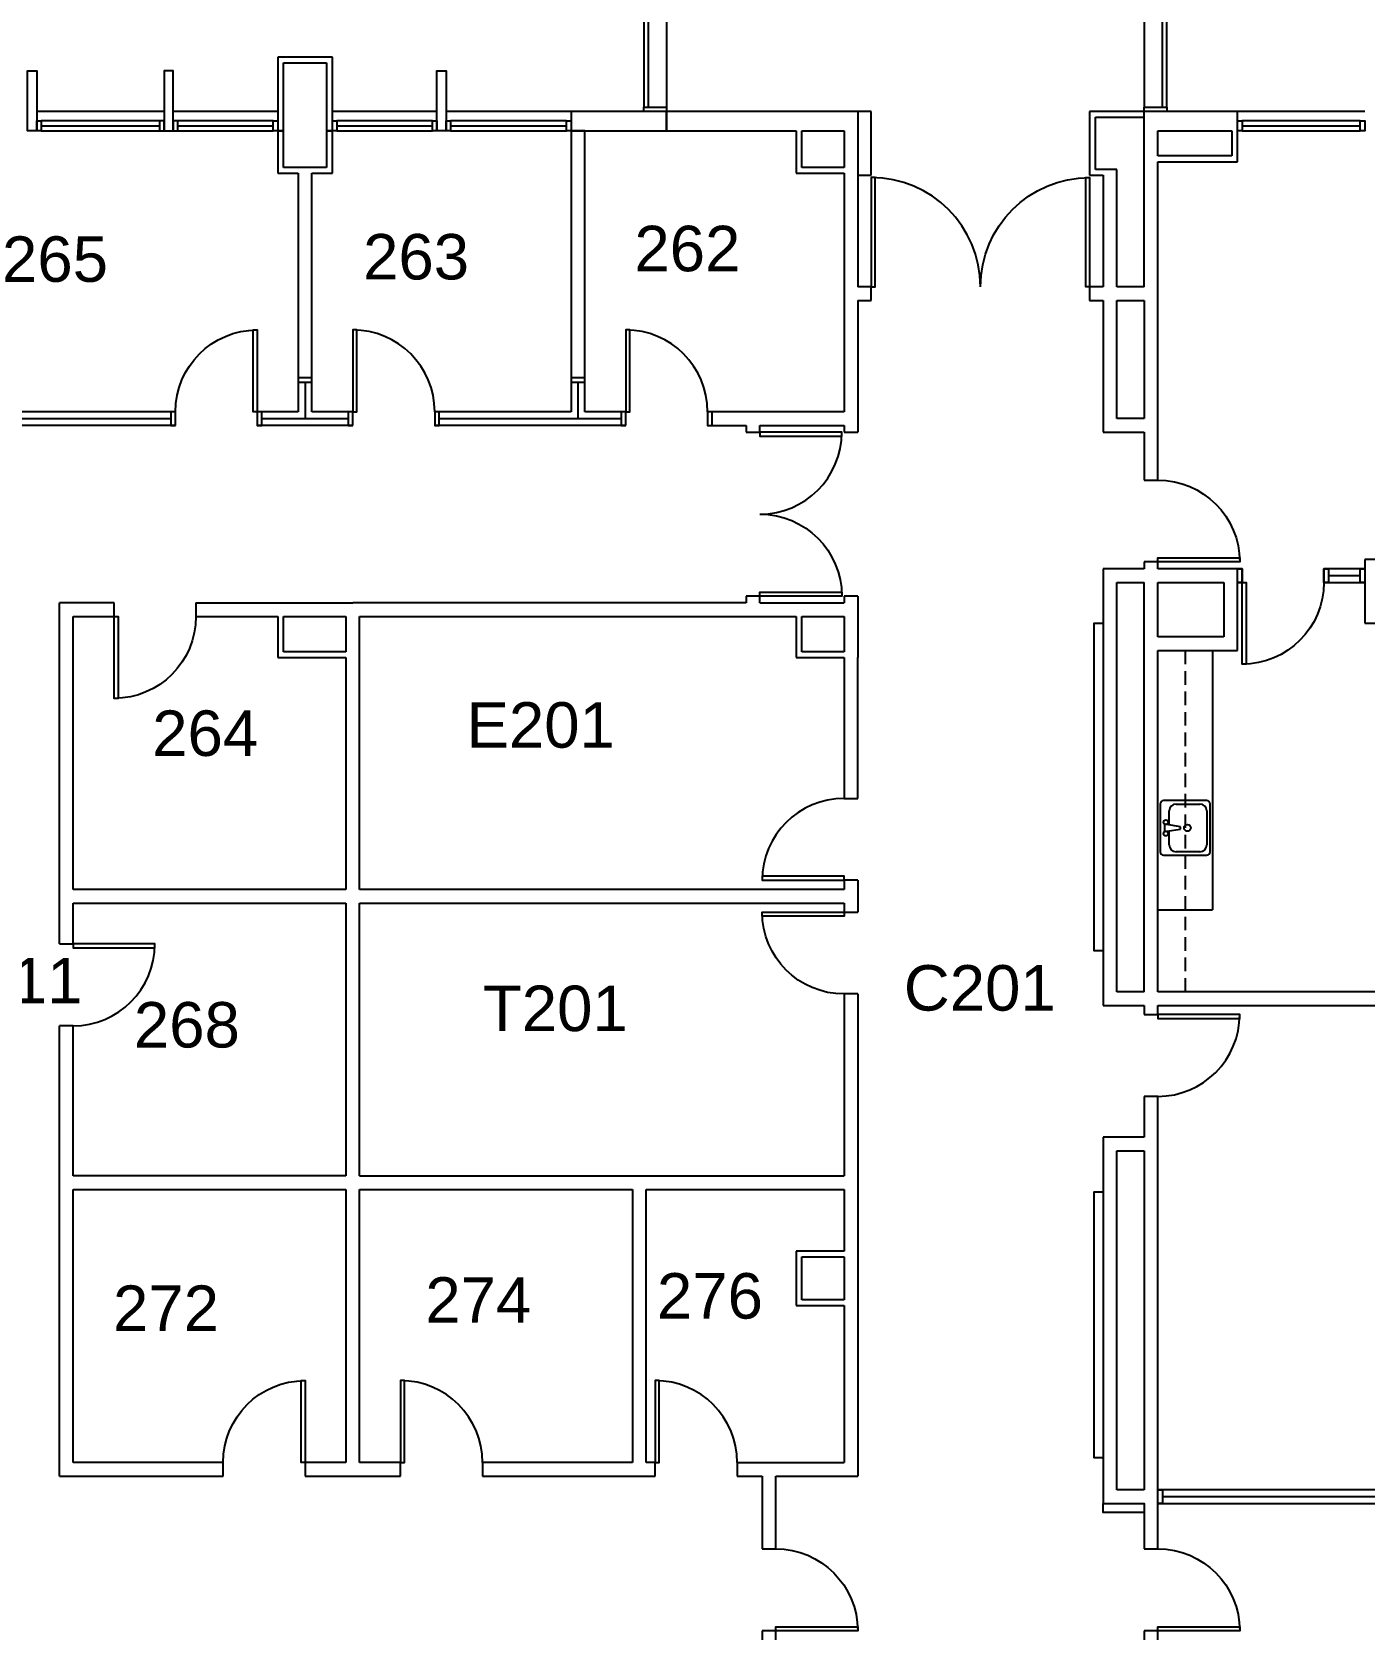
# Model space of a CAD drawing. Header units: inches. Extents: x -60 to 4788, y -1491 to 1233.
# Drawn here: x 243 to 829, y 138 to 845 of the extents above; entities that cross this region are included whole.
import ezdxf

# ---------------------------------------------------------------- set-up
doc = ezdxf.new("R2010")
doc.units = ezdxf.units.IN
doc.header["$LTSCALE"] = 48
doc.header["$MEASUREMENT"] = 0
doc.linetypes.add('HIDDEN2', pattern=[0.1875, 0.125, -0.0625])
doc.layers.add('A-Anno-Note', color=231, linetype='Continuous', lineweight=25)
doc.layers.add('A-FLOR-CASE', color=3, linetype='Continuous', lineweight=25)
for name, color, linetype in [('A-DOOR', 4, 'Continuous'), ('A-GLAZ', 3, 'Continuous'), ('A-WALL', 5, 'Continuous'), ('A-WALL-JAMB', 6, 'Continuous')]:
    doc.layers.add(name, color=color, linetype=linetype)
doc.styles.add('ATT', font='txt')

# ---------------------------------------------------------------- blocks, each defined once
blk = doc.blocks.new('15PSNK03')
at = {"color": 0, "linetype": 'ByBlock'}
for p, q in [((0, 10.75), (0, -10.25)), ((20.5, 12.25), (1.5, 12.25)), ((4, 1.5), (4, 7.75)), ((7, 10.75), (17.5, 10.75)), ((20.5, 7.75), (20.5, -7.25)), ((22, -10.25), (22, 10.75)), ((2, -1.25), (2, 1.75)), ((9, 0.75), (3, 1.75)), ((9, -0.25), (9, 0.75)), ((3, -1.25), (9, -0.25)), ((4, -7.25), (4, -1)), ((1.5, -11.75), (20.5, -11.75)), ((17.5, -10.25), (7, -10.25))]:
    blk.add_line(p, q, dxfattribs=at)
for centre, radius in [((2.5, 2.75), 1), ((12, 0.25), 1.5), ((2.5, -2.25), 1)]:
    blk.add_circle(centre, radius, dxfattribs=at)
for centre, radius, start, end in [((1.5, 10.75), 1.5, 90, 180), ((7, 7.75), 3, 90, 180), ((17.5, 7.75), 3, 0, 90), ((20.5, 10.75), 1.5, 0, 90), ((1.5, -10.25), 1.5, 180, 270), ((7, -7.25), 3, 180, 270), ((17.5, -7.25), 3, 270, 0), ((20.5, -10.25), 1.5, 270, 0)]:
    blk.add_arc(centre, radius, start, end, dxfattribs=at)
at = {"color": 0, "linetype": 'ByBlock', "style": 'ATT'}
for tag, p, flags in [('ITEM', (0, -22), 3), ('ROOM_NUMBER', (0, -31), 1)]:
    blk.add_attdef(tag, p, '', height=6, dxfattribs=dict(at, flags=flags))
blk = doc.blocks.new('*U120')
at = {"linetype": 'ByBlock', "lineweight": -2}
for p, q in [((-8.5, 0), (68.5, 0)), ((74.5, 0), (132.5, 0)), ((132.5, -6), (132.5, 0)), ((0, -6), (16, -6)), ((18.5, -6), (123.5, -6)), ((129.5, -6), (132.5, -6))]:
    blk.add_line(p, q, dxfattribs=at)
at = {"lineweight": -2}
for p, q in [((-8.5, 0), (68.5, 0)), ((74.5, 0), (132.5, 0)), ((132.5, -6), (132.5, 0)), ((0, -6), (16, -6)), ((18.5, -6), (123.5, -6)), ((129.5, -6), (132.5, -6))]:
    blk.add_line(p, q, dxfattribs=at)
blk = doc.blocks.new('*U158')
at = {"linetype": 'ByBlock', "lineweight": -2}
for p, q in [((111, 3), (6, 3)), ((6, -3), (111, -3))]:
    blk.add_line(p, q, dxfattribs=at)
at = {"lineweight": -2}
for p, q in [((111, 3), (6, 3)), ((6, -3), (111, -3))]:
    blk.add_line(p, q, dxfattribs=at)
blk = doc.blocks.new('*U161')
at = {"linetype": 'ByBlock', "lineweight": -2}
for p, q in [((-3, 3), (195, 3)), ((195, -3), (195, 3)), ((231, 3), (381, 3)), ((231, 3), (231, -3)), ((3, -3), (123, -3)), ((129, -3), (195, -3)), ((231, -3), (249, -3)), ((255, -3), (375, -3))]:
    blk.add_line(p, q, dxfattribs=at)
at = {"lineweight": -2}
for p, q in [((-3, 3), (195, 3)), ((195, -3), (195, 3)), ((231, 3), (381, 3)), ((231, 3), (231, -3)), ((3, -3), (123, -3)), ((129, -3), (195, -3)), ((231, -3), (249, -3)), ((255, -3), (375, -3))]:
    blk.add_line(p, q, dxfattribs=at)
blk = doc.blocks.new('*U162')
at = {"linetype": 'ByBlock', "lineweight": -2}
for p, q in [((21, 3), (-3, 3)), ((21, -3), (21, 3)), ((57, 3), (57, -3)), ((57, 3), (126, 3)), ((299, 3), (126, 3)), ((305, 3), (342, 3)), ((3, -3), (21, -3)), ((57, -3), (93, -3)), ((95.5, -3), (123, -3)), ((129, -3), (321, -3)), ((323.5, -3), (342, -3))]:
    blk.add_line(p, q, dxfattribs=at)
at = {"lineweight": -2}
for p, q in [((21, 3), (-3, 3)), ((21, -3), (21, 3)), ((57, 3), (57, -3)), ((57, 3), (126, 3)), ((299, 3), (126, 3)), ((305, 3), (342, 3)), ((3, -3), (21, -3)), ((57, -3), (93, -3)), ((95.5, -3), (123, -3)), ((129, -3), (321, -3)), ((323.5, -3), (342, -3))]:
    blk.add_line(p, q, dxfattribs=at)
blk = doc.blocks.new('*U164')
at = {"linetype": 'ByBlock', "lineweight": -2}
for p, q in [((0, 0), (0, -6)), ((0, 0), (27, 0)), ((125, 0), (139, 0)), ((125, 0), (125, -6)), ((175, 0), (175, -6)), ((175, 0), (290.54, 0)), ((290.54, 0), (387, 0)), ((0, -6), (3, -6)), ((9, -6), (24.5, -6)), ((89, 0), (27, 0)), ((27, -6), (89, -6)), ((89, -6), (89, 0)), ((125, -6), (129, -6)), ((135, -6), (139, -6)), ((139, -6), (139, 0)), ((175, -6), (255, -6)), ((261, -6), (288.04, -6)), ((290.54, -6), (309.46, -6)), ((311.96, -6), (381, -6))]:
    blk.add_line(p, q, dxfattribs=at)
at = {"lineweight": -2}
for p, q in [((0, 0), (0, -6)), ((0, 0), (27, 0)), ((125, 0), (139, 0)), ((125, 0), (125, -6)), ((175, 0), (175, -6)), ((175, 0), (290.54, 0)), ((290.54, 0), (387, 0)), ((0, -6), (3, -6)), ((9, -6), (24.5, -6)), ((89, 0), (27, 0)), ((27, -6), (89, -6)), ((89, -6), (89, 0)), ((125, -6), (129, -6)), ((135, -6), (139, -6)), ((139, -6), (139, 0)), ((175, -6), (255, -6)), ((261, -6), (288.04, -6)), ((290.54, -6), (309.46, -6)), ((311.96, -6), (381, -6))]:
    blk.add_line(p, q, dxfattribs=at)
blk = doc.blocks.new('*U165')
at = {"linetype": 'ByBlock', "lineweight": -2}
for p, q in [((3, 0), (0, 0)), ((0, -6), (3, -6)), ((3, -6), (3, 0)), ((75, 0), (75, -6)), ((78, 0), (75, 0)), ((75, -6), (78, -6))]:
    blk.add_line(p, q, dxfattribs=at)
at = {"lineweight": -2}
for p, q in [((3, 0), (0, 0)), ((0, -6), (3, -6)), ((3, -6), (3, 0)), ((75, 0), (75, -6)), ((78, 0), (75, 0)), ((75, -6), (78, -6))]:
    blk.add_line(p, q, dxfattribs=at)
blk = doc.blocks.new('*U167')
at = {"linetype": 'ByBlock', "lineweight": -2}
for p, q in [((35, 0), (3, 0)), ((35, -6), (35, 0)), ((71, 0), (71, -6)), ((75, 0), (71, 0)), ((3, -6), (35, -6)), ((71, -6), (75, -6))]:
    blk.add_line(p, q, dxfattribs=at)
at = {"lineweight": -2}
for p, q in [((35, 0), (3, 0)), ((35, -6), (35, 0)), ((71, 0), (71, -6)), ((75, 0), (71, 0)), ((3, -6), (35, -6)), ((71, -6), (75, -6))]:
    blk.add_line(p, q, dxfattribs=at)
blk = doc.blocks.new('*U173')
at = {"linetype": 'ByBlock', "lineweight": -2}
for p, q in [((33, 0), (3, 0)), ((3, -2.5), (30.5, -2.5))]:
    blk.add_line(p, q, dxfattribs=at)
at = {"lineweight": -2}
for p, q in [((33, 0), (3, 0)), ((3, -2.5), (30.5, -2.5))]:
    blk.add_line(p, q, dxfattribs=at)
blk = doc.blocks.new('*U174')
at = {"linetype": 'ByBlock', "lineweight": -2}
for p, q in [((18, 1.25), (0, 1.25)), ((2.5, -1.25), (18, -1.25))]:
    blk.add_line(p, q, dxfattribs=at)
at = {"lineweight": -2}
for p, q in [((18, 1.25), (0, 1.25)), ((2.5, -1.25), (18, -1.25))]:
    blk.add_line(p, q, dxfattribs=at)
blk = doc.blocks.new('*U189')
at = {"linetype": 'ByBlock', "lineweight": -2}
for p, q in [((17.25, 0), (-1.25, 0)), ((17.25, -2.5), (17.25, 0)), ((1.25, -2.5), (17.25, -2.5))]:
    blk.add_line(p, q, dxfattribs=at)
at = {"lineweight": -2}
for p, q in [((17.25, 0), (-1.25, 0)), ((17.25, -2.5), (17.25, 0)), ((1.25, -2.5), (17.25, -2.5))]:
    blk.add_line(p, q, dxfattribs=at)
blk = doc.blocks.new('*U190')
at = {"linetype": 'ByBlock', "lineweight": -2}
for p, q in [((17.25, 0), (1.25, 0)), ((17.25, -2.5), (17.25, 0)), ((-1.25, -2.5), (17.25, -2.5))]:
    blk.add_line(p, q, dxfattribs=at)
at = {"lineweight": -2}
for p, q in [((17.25, 0), (1.25, 0)), ((17.25, -2.5), (17.25, 0)), ((-1.25, -2.5), (17.25, -2.5))]:
    blk.add_line(p, q, dxfattribs=at)
blk = doc.blocks.new('*U191')
at = {"linetype": 'ByBlock', "lineweight": -2}
for p, q in [((6.5, 1.25), (-2.5, 1.25)), ((21.5, 1.25), (12.5, 1.25)), ((0, -1.25), (19, -1.25))]:
    blk.add_line(p, q, dxfattribs=at)
at = {"lineweight": -2}
for p, q in [((6.5, 1.25), (-2.5, 1.25)), ((21.5, 1.25), (12.5, 1.25)), ((0, -1.25), (19, -1.25))]:
    blk.add_line(p, q, dxfattribs=at)
blk = doc.blocks.new('*U192')
at = {"linetype": 'ByBlock', "lineweight": -2}
for p, q in [((19, 1.25), (0, 1.25)), ((-2.5, -1.25), (21.5, -1.25))]:
    blk.add_line(p, q, dxfattribs=at)
at = {"lineweight": -2}
for p, q in [((19, 1.25), (0, 1.25)), ((-2.5, -1.25), (21.5, -1.25))]:
    blk.add_line(p, q, dxfattribs=at)
blk = doc.blocks.new('*U195')
at = {"linetype": 'ByBlock', "lineweight": -2}
for p, q in [((161, 0), (0, 0)), ((6, -6), (155, -6))]:
    blk.add_line(p, q, dxfattribs=at)
at = {"lineweight": -2}
for p, q in [((161, 0), (0, 0)), ((6, -6), (155, -6))]:
    blk.add_line(p, q, dxfattribs=at)
blk = doc.blocks.new('*U210')
at = {"linetype": 'ByBlock', "lineweight": -2}
for p, q in [((69, 3), (3, 3)), ((69, -3), (69, 3)), ((105, 3), (105, -3)), ((123, 3), (105, 3)), ((147, 3), (129, 3)), ((147, -3), (147, 3)), ((183, 3), (183, -3)), ((249, 3), (183, 3)), ((259, 3), (255, 3)), ((259, -3), (259, 3)), ((295, 3), (342, 3)), ((295, 3), (295, -3)), ((-3, -3), (69, -3)), ((105, -3), (147, -3)), ((183, -3), (259, -3)), ((295, -3), (306, -3)), ((312, -3), (348, -3))]:
    blk.add_line(p, q, dxfattribs=at)
at = {"lineweight": -2}
for p, q in [((69, 3), (3, 3)), ((69, -3), (69, 3)), ((105, 3), (105, -3)), ((123, 3), (105, 3)), ((147, 3), (129, 3)), ((147, -3), (147, 3)), ((183, 3), (183, -3)), ((249, 3), (183, 3)), ((259, 3), (255, 3)), ((259, -3), (259, 3)), ((295, 3), (342, 3)), ((295, 3), (295, -3)), ((-3, -3), (69, -3)), ((105, -3), (147, -3)), ((183, -3), (259, -3)), ((295, -3), (306, -3)), ((312, -3), (348, -3))]:
    blk.add_line(p, q, dxfattribs=at)
blk = doc.blocks.new('*U222')
at = {"linetype": 'ByBlock', "lineweight": -2}
for p, q in [((19.75, 0), (1.25, 0)), ((-1.25, -2.5), (19.75, -2.5))]:
    blk.add_line(p, q, dxfattribs=at)
at = {"lineweight": -2}
for p, q in [((19.75, 0), (1.25, 0)), ((-1.25, -2.5), (19.75, -2.5))]:
    blk.add_line(p, q, dxfattribs=at)
blk = doc.blocks.new('*U223')
at = {"linetype": 'ByBlock', "lineweight": -2}
for p, q in [((16, 1.25), (-2.5, 1.25)), ((0, -1.25), (16, -1.25))]:
    blk.add_line(p, q, dxfattribs=at)
at = {"lineweight": -2}
for p, q in [((16, 1.25), (-2.5, 1.25)), ((0, -1.25), (16, -1.25))]:
    blk.add_line(p, q, dxfattribs=at)
blk = doc.blocks.new('*U226')
at = {"linetype": 'ByBlock', "lineweight": -2}
for p, q in [((24.5, 0), (6, 0)), ((84, 0), (27, 0)), ((84, -8.5), (84, 0)), ((0, -8.5), (84, -8.5))]:
    blk.add_line(p, q, dxfattribs=at)
at = {"lineweight": -2}
for p, q in [((24.5, 0), (6, 0)), ((84, 0), (27, 0)), ((84, -8.5), (84, 0)), ((0, -8.5), (84, -8.5))]:
    blk.add_line(p, q, dxfattribs=at)
blk = doc.blocks.new('*U253')
at = {"linetype": 'ByBlock', "lineweight": -2}
for p, q in [((123, 3), (3, 3)), ((342, 3), (129, 3)), ((3, -3), (123, -3)), ((129, -3), (342, -3))]:
    blk.add_line(p, q, dxfattribs=at)
at = {"lineweight": -2}
for p, q in [((123, 3), (3, 3)), ((342, 3), (129, 3)), ((3, -3), (123, -3)), ((129, -3), (342, -3))]:
    blk.add_line(p, q, dxfattribs=at)
blk = doc.blocks.new('*U254')
at = {"linetype": 'ByBlock', "lineweight": -2}
for p, q in [((123, 3), (3, 3)), ((129, 3), (342, 3)), ((3, -3), (123, -3)), ((129, -3), (249, -3)), ((255, -3), (342, -3))]:
    blk.add_line(p, q, dxfattribs=at)
at = {"lineweight": -2}
for p, q in [((123, 3), (3, 3)), ((129, 3), (342, 3)), ((3, -3), (123, -3)), ((129, -3), (249, -3)), ((255, -3), (342, -3))]:
    blk.add_line(p, q, dxfattribs=at)
blk = doc.blocks.new('*U264')
at = {"linetype": 'ByBlock', "lineweight": -2}
for p, q in [((0, 0), (0, -2.5)), ((32.5, 0), (0, 0)), ((0, -2.5), (30, -2.5))]:
    blk.add_line(p, q, dxfattribs=at)
at = {"lineweight": -2}
for p, q in [((0, 0), (0, -2.5)), ((32.5, 0), (0, 0)), ((0, -2.5), (30, -2.5))]:
    blk.add_line(p, q, dxfattribs=at)
blk = doc.blocks.new('*U265')
at = {"linetype": 'ByBlock', "lineweight": -2}
for p, q in [((0, 0), (0, -2.5)), ((30, 0), (0, 0)), ((0, -2.5), (32.5, -2.5))]:
    blk.add_line(p, q, dxfattribs=at)
at = {"lineweight": -2}
for p, q in [((0, 0), (0, -2.5)), ((30, 0), (0, 0)), ((0, -2.5), (32.5, -2.5))]:
    blk.add_line(p, q, dxfattribs=at)
blk = doc.blocks.new('*U266')
at = {"linetype": 'ByBlock', "lineweight": -2}
for p, q in [((0, 0), (0, -8.5)), ((42, 0), (0, 0)), ((42, -8.5), (42, 0)), ((0, -8.5), (42, -8.5))]:
    blk.add_line(p, q, dxfattribs=at)
at = {"lineweight": -2}
for p, q in [((0, 0), (0, -8.5)), ((42, 0), (0, 0)), ((42, -8.5), (42, 0)), ((0, -8.5), (42, -8.5))]:
    blk.add_line(p, q, dxfattribs=at)
blk = doc.blocks.new('*U326')
at = {"linetype": 'ByBlock', "lineweight": -2}
for p, q in [((123, 3), (3, 3)), ((3, -3), (123, -3))]:
    blk.add_line(p, q, dxfattribs=at)
at = {"lineweight": -2}
for p, q in [((123, 3), (3, 3)), ((3, -3), (123, -3))]:
    blk.add_line(p, q, dxfattribs=at)
blk = doc.blocks.new('*U370')
at = {"linetype": 'ByBlock', "lineweight": -2}
for p, q in [((142, 0), (138, 0)), ((142, -6), (142, 0)), ((178, 0), (178, -6)), ((198, 0), (178, 0)), ((353, 0), (204, 0)), ((377, 0), (359, 0)), ((423, 0), (603, 0)), ((612, 0), (609, 0)), ((612, -6), (612, 0)), ((648, 0), (648, -6)), ((669, 0), (648, 0)), ((727, 0), (675, 0)), ((733, 0), (810, 0)), ((138, -6), (142, -6)), ((178, -6), (198, -6)), ((204, -6), (377, -6)), ((377, -6), (377, 0)), ((413, 0), (413, -6)), ((417, 0), (413, 0)), ((413, -6), (417, -6)), ((423, -6), (573, -6)), ((579, -6), (603, -6)), ((609, -6), (612, -6)), ((648, -6), (727, -6)), ((727, -6), (788, -6)), ((790.5, -6), (801.5, -6))]:
    blk.add_line(p, q, dxfattribs=at)
at = {"lineweight": -2}
for p, q in [((142, 0), (138, 0)), ((142, -6), (142, 0)), ((178, 0), (178, -6)), ((198, 0), (178, 0)), ((353, 0), (204, 0)), ((377, 0), (359, 0)), ((423, 0), (603, 0)), ((612, 0), (609, 0)), ((612, -6), (612, 0)), ((648, 0), (648, -6)), ((669, 0), (648, 0)), ((727, 0), (675, 0)), ((733, 0), (810, 0)), ((138, -6), (142, -6)), ((178, -6), (198, -6)), ((204, -6), (377, -6)), ((377, -6), (377, 0)), ((413, 0), (413, -6)), ((417, 0), (413, 0)), ((413, -6), (417, -6)), ((423, -6), (573, -6)), ((579, -6), (603, -6)), ((609, -6), (612, -6)), ((648, -6), (727, -6)), ((727, -6), (788, -6)), ((790.5, -6), (801.5, -6))]:
    blk.add_line(p, q, dxfattribs=at)
blk = doc.blocks.new('*U384')
at = {"linetype": 'ByBlock', "lineweight": -2}
for p, q in [((123, 3), (3, 3)), ((249, 3), (129, 3)), ((357, 3), (255, 3)), ((375, 3), (359.5, 3)), ((3, -3), (123, -3)), ((129, -3), (249, -3)), ((255, -3), (375, -3))]:
    blk.add_line(p, q, dxfattribs=at)
at = {"lineweight": -2}
for p, q in [((123, 3), (3, 3)), ((249, 3), (129, 3)), ((357, 3), (255, 3)), ((375, 3), (359.5, 3)), ((3, -3), (123, -3)), ((129, -3), (249, -3)), ((255, -3), (375, -3))]:
    blk.add_line(p, q, dxfattribs=at)
blk = doc.blocks.new('*U385')
at = {"linetype": 'ByBlock', "lineweight": -2}
for p, q in [((4, 0), (-6, 0)), ((4, -6), (4, 0)), ((40, 0), (40, -6)), ((390, 0), (40, 0)), ((414, 0), (396, 0)), ((0, -6), (4, -6)), ((40, -6), (390, -6)), ((396, -6), (408, -6))]:
    blk.add_line(p, q, dxfattribs=at)
at = {"lineweight": -2}
for p, q in [((4, 0), (-6, 0)), ((4, -6), (4, 0)), ((40, 0), (40, -6)), ((390, 0), (40, 0)), ((414, 0), (396, 0)), ((0, -6), (4, -6)), ((40, -6), (390, -6)), ((396, -6), (408, -6))]:
    blk.add_line(p, q, dxfattribs=at)
blk = doc.blocks.new('*U400')
at = {"linetype": 'ByBlock', "lineweight": -2}
for p, q in [((18, 3), (6, 3)), ((345, 3), (24, 3)), ((0, -3), (18, -3)), ((24, -3), (345, -3))]:
    blk.add_line(p, q, dxfattribs=at)
at = {"lineweight": -2}
for p, q in [((18, 3), (6, 3)), ((345, 3), (24, 3)), ((0, -3), (18, -3)), ((24, -3), (345, -3))]:
    blk.add_line(p, q, dxfattribs=at)
blk = doc.blocks.new('*U404')
at = {"linetype": 'ByBlock', "lineweight": -2}
for p, q in [((24, 0), (0, 0)), ((24, -2.5), (24, 0)), ((2.5, -2.5), (24, -2.5))]:
    blk.add_line(p, q, dxfattribs=at)
at = {"lineweight": -2}
for p, q in [((24, 0), (0, 0)), ((24, -2.5), (24, 0)), ((2.5, -2.5), (24, -2.5))]:
    blk.add_line(p, q, dxfattribs=at)
blk = doc.blocks.new('*U421')
at = {"linetype": 'ByBlock', "lineweight": -2}
for p, q in [((27, 0), (6, 0)), ((6, -2.5), (24.5, -2.5))]:
    blk.add_line(p, q, dxfattribs=at)
at = {"lineweight": -2}
for p, q in [((27, 0), (6, 0)), ((6, -2.5), (24.5, -2.5))]:
    blk.add_line(p, q, dxfattribs=at)
blk = doc.blocks.new('*U422')
at = {"linetype": 'ByBlock', "lineweight": -2}
for p, q in [((18, 1.25), (0, 1.25)), ((2.5, -1.25), (18, -1.25))]:
    blk.add_line(p, q, dxfattribs=at)
at = {"lineweight": -2}
for p, q in [((18, 1.25), (0, 1.25)), ((2.5, -1.25), (18, -1.25))]:
    blk.add_line(p, q, dxfattribs=at)
blk = doc.blocks.new('*U423')
at = {"linetype": 'ByBlock', "lineweight": -2}
for p, q in [((-1.25, -2.5), (19.75, -2.5)), ((19.75, 0), (1.25, 0))]:
    blk.add_line(p, q, dxfattribs=at)
at = {"lineweight": -2}
for p, q in [((-1.25, -2.5), (19.75, -2.5)), ((19.75, 0), (1.25, 0))]:
    blk.add_line(p, q, dxfattribs=at)
blk = doc.blocks.new('*U424')
at = {"linetype": 'ByBlock', "lineweight": -2}
for p, q in [((21.43, 1.25), (-2.5, 1.25)), ((0, -1.25), (18.93, -1.25))]:
    blk.add_line(p, q, dxfattribs=at)
at = {"lineweight": -2}
for p, q in [((21.43, 1.25), (-2.5, 1.25)), ((0, -1.25), (18.93, -1.25))]:
    blk.add_line(p, q, dxfattribs=at)
blk = doc.blocks.new('*U425')
at = {"linetype": 'ByBlock', "lineweight": -2}
for p, q in [((24.5, 0), (6, 0)), ((6, -2.5), (27, -2.5))]:
    blk.add_line(p, q, dxfattribs=at)
at = {"lineweight": -2}
for p, q in [((24.5, 0), (6, 0)), ((6, -2.5), (27, -2.5))]:
    blk.add_line(p, q, dxfattribs=at)
blk = doc.blocks.new('*U506')
at = {"linetype": 'ByBlock', "lineweight": -2}
for p, q in [((32.51, 0), (0, 0)), ((-2.5, -8.5), (38.51, -8.5))]:
    blk.add_line(p, q, dxfattribs=at)
at = {"lineweight": -2}
for p, q in [((32.51, 0), (0, 0)), ((-2.5, -8.5), (38.51, -8.5))]:
    blk.add_line(p, q, dxfattribs=at)
blk = doc.blocks.new('*U549')
at = {"linetype": 'ByBlock', "lineweight": -2}
for p, q in [((43, 0), (6, 0)), ((66, 0), (49, 0)), ((66, -6), (66, 0)), ((102, 0), (102, -6)), ((102, 0), (186, 0)), ((222, 0), (264, 0)), ((222, 0), (222, -6)), ((300, 0), (300, -6)), ((300, 0), (504, 0)), ((504, -6), (504, 0)), ((540, 0), (540, -6)), ((543, 0), (540, 0)), ((543, -6), (543, 0)), ((6, -6), (66, -6)), ((102, -6), (120, -6)), ((126, -6), (186, -6)), ((186, -6), (186, 0)), ((222, -6), (240, -6)), ((246, -6), (264, -6)), ((264, -6), (264, 0)), ((300, -6), (420, -6)), ((426, -6), (504, -6)), ((540, -6), (543, -6))]:
    blk.add_line(p, q, dxfattribs=at)
at = {"lineweight": -2}
for p, q in [((43, 0), (6, 0)), ((66, 0), (49, 0)), ((66, -6), (66, 0)), ((102, 0), (102, -6)), ((102, 0), (186, 0)), ((222, 0), (264, 0)), ((222, 0), (222, -6)), ((300, 0), (300, -6)), ((300, 0), (504, 0)), ((504, -6), (504, 0)), ((540, 0), (540, -6)), ((543, 0), (540, 0)), ((543, -6), (543, 0)), ((6, -6), (66, -6)), ((102, -6), (120, -6)), ((126, -6), (186, -6)), ((186, -6), (186, 0)), ((222, -6), (240, -6)), ((246, -6), (264, -6)), ((264, -6), (264, 0)), ((300, -6), (420, -6)), ((426, -6), (504, -6)), ((540, -6), (543, -6))]:
    blk.add_line(p, q, dxfattribs=at)
blk = doc.blocks.new('*U559')
at = {"linetype": 'ByBlock', "lineweight": -2}
for p, q in [((12, 0), (0, 0)), ((24, 0), (18, 0)), ((24, -6), (24, 0)), ((120, 0), (120, -6)), ((126, 0), (120, 0)), ((0, -6), (12, -6)), ((18, -6), (24, -6)), ((120, -6), (126, -6))]:
    blk.add_line(p, q, dxfattribs=at)
at = {"lineweight": -2}
for p, q in [((12, 0), (0, 0)), ((24, 0), (18, 0)), ((24, -6), (24, 0)), ((120, 0), (120, -6)), ((126, 0), (120, 0)), ((0, -6), (12, -6)), ((18, -6), (24, -6)), ((120, -6), (126, -6))]:
    blk.add_line(p, q, dxfattribs=at)
blk = doc.blocks.new('*U560')
at = {"linetype": 'ByBlock', "lineweight": -2}
for p, q in [((0, 0), (0, -28)), ((6, 0), (0, 0)), ((6, -28), (6, 0)), ((0, -28), (6, -28))]:
    blk.add_line(p, q, dxfattribs=at)
at = {"lineweight": -2}
for p, q in [((0, 0), (0, -28)), ((6, 0), (0, 0)), ((6, -28), (6, 0)), ((0, -28), (6, -28))]:
    blk.add_line(p, q, dxfattribs=at)
blk = doc.blocks.new('*U577')
at = {"linetype": 'ByBlock', "lineweight": -2}
for p, q in [((0, -2.5), (6, -2.5)), ((12, 0), (2.5, 0))]:
    blk.add_line(p, q, dxfattribs=at)
at = {"lineweight": -2}
for p, q in [((0, -2.5), (6, -2.5)), ((12, 0), (2.5, 0))]:
    blk.add_line(p, q, dxfattribs=at)
blk = doc.blocks.new('*U578')
at = {"linetype": 'ByBlock', "lineweight": -2}
for p, q in [((25.5, 0), (-2.5, 0)), ((0, -2.5), (23, -2.5))]:
    blk.add_line(p, q, dxfattribs=at)
at = {"lineweight": -2}
for p, q in [((25.5, 0), (-2.5, 0)), ((0, -2.5), (23, -2.5))]:
    blk.add_line(p, q, dxfattribs=at)
blk = doc.blocks.new('*U589')
at = {"linetype": 'ByBlock', "lineweight": -2}
for p, q in [((129.5, 3), (6, 3)), ((129.5, -3), (129.5, 3)), ((6, -3), (129.5, -3))]:
    blk.add_line(p, q, dxfattribs=at)
at = {"lineweight": -2}
for p, q in [((129.5, 3), (6, 3)), ((129.5, -3), (129.5, 3)), ((6, -3), (129.5, -3))]:
    blk.add_line(p, q, dxfattribs=at)
blk = doc.blocks.new('*U592')
at = {"linetype": 'ByBlock', "lineweight": -2}
for p, q in [((18, 0), (0, 0)), ((91, 0), (62.01, 0)), ((109, 0), (97, 0)), ((0, -6), (18, -6)), ((18, -6), (18, 0)), ((54, 0), (54, -6)), ((56.01, 0), (54, 0)), ((54, -6), (91, -6)), ((97, -6), (115, -6))]:
    blk.add_line(p, q, dxfattribs=at)
at = {"lineweight": -2}
for p, q in [((18, 0), (0, 0)), ((91, 0), (62.01, 0)), ((109, 0), (97, 0)), ((0, -6), (18, -6)), ((18, -6), (18, 0)), ((54, 0), (54, -6)), ((56.01, 0), (54, 0)), ((54, -6), (91, -6)), ((97, -6), (115, -6))]:
    blk.add_line(p, q, dxfattribs=at)
blk = doc.blocks.new('*U593')
at = {"linetype": 'ByBlock', "lineweight": -2}
for p, q in [((18, 0), (0, 0)), ((0, -6), (12, -6))]:
    blk.add_line(p, q, dxfattribs=at)
at = {"lineweight": -2}
for p, q in [((18, 0), (0, 0)), ((0, -6), (12, -6))]:
    blk.add_line(p, q, dxfattribs=at)
blk = doc.blocks.new('*U594')
at = {"linetype": 'ByBlock', "lineweight": -2}
for p, q in [((113, 0), (64, 0)), ((58, 0), (0, 0)), ((6, -6), (58, -6)), ((64, -6), (115.5, -6))]:
    blk.add_line(p, q, dxfattribs=at)
at = {"lineweight": -2}
for p, q in [((113, 0), (64, 0)), ((58, 0), (0, 0)), ((6, -6), (58, -6)), ((64, -6), (115.5, -6))]:
    blk.add_line(p, q, dxfattribs=at)
blk = doc.blocks.new('*U595')
at = {"linetype": 'ByBlock', "lineweight": -2}
for p, q in [((18, 3), (0, 3)), ((6, -3), (18, -3))]:
    blk.add_line(p, q, dxfattribs=at)
at = {"lineweight": -2}
for p, q in [((18, 3), (0, 3)), ((6, -3), (18, -3))]:
    blk.add_line(p, q, dxfattribs=at)
blk = doc.blocks.new('*U596')
at = {"linetype": 'ByBlock', "lineweight": -2}
for p, q in [((189, 0), (-3, 0)), ((3, -6), (183, -6))]:
    blk.add_line(p, q, dxfattribs=at)
at = {"lineweight": -2}
for p, q in [((189, 0), (-3, 0)), ((3, -6), (183, -6))]:
    blk.add_line(p, q, dxfattribs=at)
blk = doc.blocks.new('*U24')
at = {"linetype": 'ByBlock', "lineweight": -2}
for p, q in [((224, 0), (-6, 0)), ((0, -6), (218, -6))]:
    blk.add_line(p, q, dxfattribs=at)
at = {"lineweight": -2}
for p, q in [((224, 0), (-6, 0)), ((0, -6), (218, -6))]:
    blk.add_line(p, q, dxfattribs=at)
blk = doc.blocks.new('*U26')
at = {"linetype": 'ByBlock', "lineweight": -2}
for p, q in [((18, 0), (0, 0)), ((28, 0), (24, 0)), ((28, -6), (28, 0)), ((6, -6), (28, -6))]:
    blk.add_line(p, q, dxfattribs=at)
at = {"lineweight": -2}
for p, q in [((18, 0), (0, 0)), ((28, 0), (24, 0)), ((28, -6), (28, 0)), ((6, -6), (28, -6))]:
    blk.add_line(p, q, dxfattribs=at)
blk = doc.blocks.new('*U89')
at = {"linetype": 'ByBlock', "lineweight": -2}
for p, q in [((28.99, 0), (-6, 0)), ((0, -6), (28.99, -6))]:
    blk.add_line(p, q, dxfattribs=at)
at = {"lineweight": -2}
for p, q in [((28.99, 0), (-6, 0)), ((0, -6), (28.99, -6))]:
    blk.add_line(p, q, dxfattribs=at)
blk = doc.blocks.new('*U90')
at = {"linetype": 'ByBlock', "lineweight": -2}
for p, q in [((30, 0), (6, 0)), ((0, -6), (30, -6))]:
    blk.add_line(p, q, dxfattribs=at)
at = {"lineweight": -2}
for p, q in [((30, 0), (6, 0)), ((0, -6), (30, -6))]:
    blk.add_line(p, q, dxfattribs=at)
blk = doc.blocks.new('*U103')
at = {"linetype": 'ByBlock', "lineweight": -2}
for p, q in [((32.51, 1.25), (-2.5, 1.25)), ((0, -1.25), (32.51, -1.25))]:
    blk.add_line(p, q, dxfattribs=at)
at = {"lineweight": -2}
for p, q in [((32.51, 1.25), (-2.5, 1.25)), ((0, -1.25), (32.51, -1.25))]:
    blk.add_line(p, q, dxfattribs=at)
blk = doc.blocks.new('*U104')
at = {"linetype": 'ByBlock', "lineweight": -2}
for p, q in [((-1.25, -2.5), (20.75, -2.5)), ((12.25, 0), (1.25, 0))]:
    blk.add_line(p, q, dxfattribs=at)
at = {"lineweight": -2}
for p, q in [((-1.25, -2.5), (20.75, -2.5)), ((12.25, 0), (1.25, 0))]:
    blk.add_line(p, q, dxfattribs=at)

msp = doc.modelspace()

# ---------------------------------------------------------------- linework, layer by layer
at = {"layer": 'A-DOOR', "linetype": 'ByBlock', "lineweight": -2}
for points in [[(612, 733), (613.75, 733), (613.75, 781), (612, 781)], [(708, 733), (706.25, 733), (706.25, 781), (708, 781)], [(342, 678), (340.25, 678), (340.25, 714), (342, 714)], [(384, 678), (385.75, 678), (385.75, 714), (384, 714)], [(504, 678), (505.75, 678), (505.75, 714), (504, 714)], [(563, 669), (563, 667.25), (599, 667.25), (599, 669)], [(738, 612), (738, 613.75), (774, 613.75), (774, 612)], [(775, 603), (776.75, 603), (776.75, 567), (775, 567)], [(563, 597), (563, 598.75), (599, 598.75), (599, 597)], [(279, 588), (280.75, 588), (280.75, 552), (279, 552)], [(600, 472), (600, 473.75), (564, 473.75), (564, 472)], [(600, 458), (600, 456.25), (564, 456.25), (564, 458)], [(261, 444), (261, 442.25), (297, 442.25), (297, 444)], [(738, 413), (738, 411.25), (774, 411.25), (774, 413)], [(363, 216), (361.25, 216), (361.25, 252), (363, 252)], [(405, 216), (406.75, 216), (406.75, 252), (405, 252)], [(517, 216), (518.75, 216), (518.75, 252), (517, 252)], [(570, 142), (570, 143.75), (606, 143.75), (606, 142)], [(738, 142), (738, 143.75), (774, 143.75), (774, 142)]]:
    msp.add_lwpolyline(points, close=True, dxfattribs=at)
for centre, radius, start, end in [((612, 733), 48, 0, 90), ((384, 678), 36, 0, 90), ((504, 678), 36, 0, 90), ((563, 669), 36, 270, 360), ((600, 472), 36, 90, 180), ((261, 444), 36, 270, 360), ((738, 413), 36, 270, 360), ((405, 216), 36, 0, 90), ((517, 216), 36, 0, 90)]:
    msp.add_arc(centre, radius, start, end, dxfattribs=at)
at = {"layer": 'A-DOOR', "linetype": 'ByBlock', "lineweight": -2, "extrusion": (0, 0, -1)}
msp.add_arc((-708, 733), 48, 0, 90, dxfattribs=at)
at = {"layer": 'A-DOOR', "linetype": 'ByBlock', "lineweight": -2, "extrusion": (0, -1.30499e-57, -1)}
msp.add_arc((-342, 678), 36, 0, 90, dxfattribs=at)
at = {"layer": 'A-DOOR', "linetype": 'ByBlock', "lineweight": -2, "extrusion": (-5.76711e-70, 4.49393e-59, -1)}
for centre in [(-738, 612), (-738, 142)]:
    msp.add_arc(centre, 36, 90, 180, dxfattribs=at)
at = {"layer": 'A-DOOR', "linetype": 'ByBlock', "lineweight": -2, "extrusion": (-3.44116e-70, 2.08688e-57, -1)}
msp.add_arc((-563, 597), 36, 90, 180, dxfattribs=at)
at = {"layer": 'A-DOOR', "linetype": 'ByBlock', "lineweight": -2, "extrusion": (0, -1.28006e-57, -1)}
msp.add_arc((-775, 603), 36, 180, 270, dxfattribs=at)
at = {"layer": 'A-DOOR', "linetype": 'ByBlock', "lineweight": -2, "extrusion": (0, 2.23628e-57, -1)}
msp.add_arc((-279, 588), 36, 180, 270, dxfattribs=at)
at = {"layer": 'A-DOOR', "linetype": 'ByBlock', "lineweight": -2, "extrusion": (-3.56302e-70, 1.93162e-57, -1)}
msp.add_arc((-600, 458), 36, 270, 0, dxfattribs=at)
at = {"layer": 'A-DOOR', "linetype": 'ByBlock', "lineweight": -2, "extrusion": (0, 3.73548e-58, -1)}
msp.add_arc((-363, 216), 36, 0, 90, dxfattribs=at)
at = {"layer": 'A-DOOR', "linetype": 'ByBlock', "lineweight": -2, "extrusion": (-6.16541e-70, -3.04728e-58, -1)}
msp.add_arc((-570, 142), 36, 90, 180, dxfattribs=at)
at = {"layer": 'A-FLOR-CASE', "linetype": 'HIDDEN2'}
msp.add_line((750.02, 573), (750.02, 423.03), dxfattribs=at)
at = {"layer": 'A-FLOR-CASE'}
for p in [(762.02, 573), (738.02, 459)]:
    msp.add_line(p, (762.02, 459), dxfattribs=at)
for points in [[(714, 441), (710, 441), (710, 585), (714, 585)], [(714, 218.01), (710, 218.01), (710, 335), (714, 335)]]:
    msp.add_lwpolyline(points, close=True, dxfattribs=at)
at = {"layer": 'A-GLAZ'}
for p, q in [((512, 884), (512, 812)), ((514, 812), (514, 884)), ((522, 884), (522, 812)), ((732, 884), (732, 812)), ((740, 812), (740, 884)), ((742, 812), (742, 884)), ((301, 810), (245, 810)), ((299, 806), (247, 806)), ((351, 810), (305, 810)), ((349, 806), (307, 806)), ((421, 810), (375, 810)), ((419, 806), (377, 806)), ((480, 810), (425, 810)), ((478, 806), (427, 806)), ((829.01, 810), (773.01, 810)), ((827.01, 806), (775.01, 806)), ((247, 803.75), (299, 803.75)), ((247, 801.5), (299, 801.5)), ((307, 803.75), (349, 803.75)), ((307, 801.5), (349, 801.5)), ((377, 803.75), (419, 803.75)), ((377, 801.5), (419, 801.5)), ((427, 803.75), (478, 803.75)), ((427, 801.5), (478, 801.5)), ((775.01, 803.75), (827.01, 803.75)), ((775.01, 801.5), (827.01, 801.5)), ((363, 691), (363, 675)), ((483, 691), (483, 675)), ((104, 675), (304, 675)), ((344, 675), (382, 675)), ((422, 675), (502, 675)), ((813, 606.03), (827, 606.03)), ((740, 201), (1086, 201))]:
    msp.add_line(p, q, dxfattribs=at)
at = {"layer": 'A-WALL'}
msp.add_lwpolyline([(714, 198), (732, 198), (732, 194.01), (714, 194.01)], close=True, dxfattribs=at)
at = {"layer": 'A-WALL-JAMB'}
for points in [[(245, 801.5), (241, 801.5), (241, 828), (245, 828)], [(301, 801.5), (305, 801.5), (305, 828), (301, 828)], [(425, 801.5), (421, 801.5), (421, 828), (425, 828)], [(245, 801.5), (245, 806), (247, 806), (247, 801.5)], [(301, 801.5), (301, 806), (299, 806), (299, 801.5)], [(307, 801.5), (307, 806), (305, 806), (305, 801.5)], [(349, 801.5), (349, 806), (351, 806), (351, 801.5)], [(375, 801.5), (375, 806), (377, 806), (377, 801.5)], [(419, 801.5), (419, 806), (421, 806), (421, 801.5)], [(425, 801.5), (425, 806), (427, 806), (427, 801.5)], [(478, 801.5), (478, 806), (480, 806), (480, 801.5)], [(522, 810), (512, 810), (512, 812), (522, 812)], [(742, 810), (732, 810), (732, 812), (742, 812)], [(773.01, 801.5), (773.01, 806), (775.01, 806), (775.01, 801.5)], [(827.01, 801.5), (827.01, 806), (829.01, 806), (829.01, 801.5)], [(360, 691), (366, 691), (366, 693), (360, 693)], [(480, 691), (486, 691), (486, 693), (480, 693)], [(306, 672), (306, 678), (304, 678), (304, 672)], [(344, 672), (344, 678), (342, 678), (342, 672)], [(384, 672), (384, 678), (382, 678), (382, 672)], [(422, 672), (422, 678), (420, 678), (420, 672)], [(504, 672), (504, 678), (502, 678), (502, 672)], [(542, 672), (542, 678), (540, 678), (540, 672)], [(773, 603), (773, 609), (775, 609), (775, 603)], [(811, 603), (811, 609), (813, 609), (813, 603)], [(827, 603), (827, 609), (829, 609), (829, 603)], [(738, 198), (738, 204), (740, 204), (740, 198)]]:
    msp.add_lwpolyline(points, close=True, dxfattribs=at)

# ---------------------------------------------------------------- block references
at = {"layer": 'A-FLOR-CASE'}
msp.add_blockref('15PSNK03', (739.01, 494.78), dxfattribs=at)
at = {"layer": 'A-WALL'}
for name, p, rotation in [('*U192', (372.5, 832.75), 180.0000000003453), ('*U264', (351, 801.5), 90), ('*U265', (372.5, 801.5), 90), ('*U266', (522, 801.5), 180), ('*U226', (606, 801.5), 180), ('*U120', (606, 801.5), 270), ('*U560', (612, 782), 180), ('*U404', (708, 810), 4.299092151840606e-10), ('*U578', (708, 784.5), 90), ('*U370', (732, 0), 90), ('*U506', (770.51, 801.5), 180.0005293209726), ('*U104', (770.51, 789.25), 90), ('*U189', (351, 784.25), 90), ('*U190', (372.5, 784.25), 90), ('*U589', (483, 672), 90), ('*U223', (580.25, 785.5), 90), ('*U191', (372.5, 784.25), 180.0000000005732), ('*U222', (580.25, 785.5), 4.299092151840606e-10), ('*U103', (770.51, 789.25), 179.9999999996287), ('*U158', (363, 672), 90), ('*U577', (708, 784.5), 4.299092151840606e-10), ('*U594', (714, 669), 90), ('*U559', (732, 727), 180.0000000000912), ('*U549', (606, 672), 180), ('*U165', (563, 672), 270), ('*U593', (732, 669), 180), ('*U592', (829, 603), 180), ('*U596', (714, 420), 90), ('*U26', (829, 585), 90), ('*U90', (766.99, 573), 90), ('*U161', (258, 213), 90), ('*U162', (258, 591), 359.9999999999935), ('*U164', (606, 597), 270), ('*U174', (352.25, 570), 90), ('*U384', (384, 213), 90), ('*U422', (580.25, 570), 90), ('*U24', (1053, 585), 180), ('*U89', (766.99, 573), 180), ('*U173', (384, 570), 179.9999999999218), ('*U421', (606, 570), 179.9999999999218), ('*U253', (258, 465), 359.9999999999968), ('*U400', (714, 420), 359.9999999999968), ('*U195', (714, 198), 90), ('*U595', (714, 356), 359.9999999999968), ('*U254', (258, 339), 359.9999999999935), ('*U326', (510, 213), 90), ('*U424', (580.25, 287.54), 90.00000000955573), ('*U425', (606, 306.46), 179.9999999995766), ('*U423', (580.25, 287.54), 4.331661031778793e-10), ('*U210', (258, 213), 359.9999999999951), ('*U167', (570, 213), 270), ('*U385', (1128, 198), 180)]:
    msp.add_blockref(name, p, dxfattribs=dict(at, rotation=rotation))

# ---------------------------------------------------------------- texts
at = {"layer": 'A-Anno-Note', "char_height": 20, "attachment_point": 1}
for s, insert in [('{\\fArial|b0|i0|c0|p34;263}', (388.52, 756.2)), ('{\\fArial|b0|i0|c0|p34;262}', (507.81, 759.81)), ('{\\fArial|b0|i0|c0|p34;265}', (229.75, 755.16)), ('{\\fArial|b0|i0|c0|p34;264}', (295.79, 546.69)), ('{\\fArial|b0|i0|c0|p34;E201}', (434, 550.31)), ('{\\fArial|b0|i0|c0|p34;C211}', (198.34, 437.9)), ('{\\fArial|b0|i0|c0|p34;C201}', (626.29, 434.69)), ('{\\fArial|b0|i0|c0|p34;T201}', (441.23, 425.68)), ('{\\fArial|b0|i0|c0|p34;268}', (287.73, 418.46)), ('{\\fArial|b0|i0|c0|p34;274}', (415.88, 297.45)), ('{\\fArial|b0|i0|c0|p34;276}', (517.73, 299.26)), ('{\\fArial|b0|i0|c0|p34;272}', (278.55, 293.84))]:
    msp.add_mtext(s, dxfattribs=dict(at, insert=insert))

doc.saveas('drawing.dxf')
